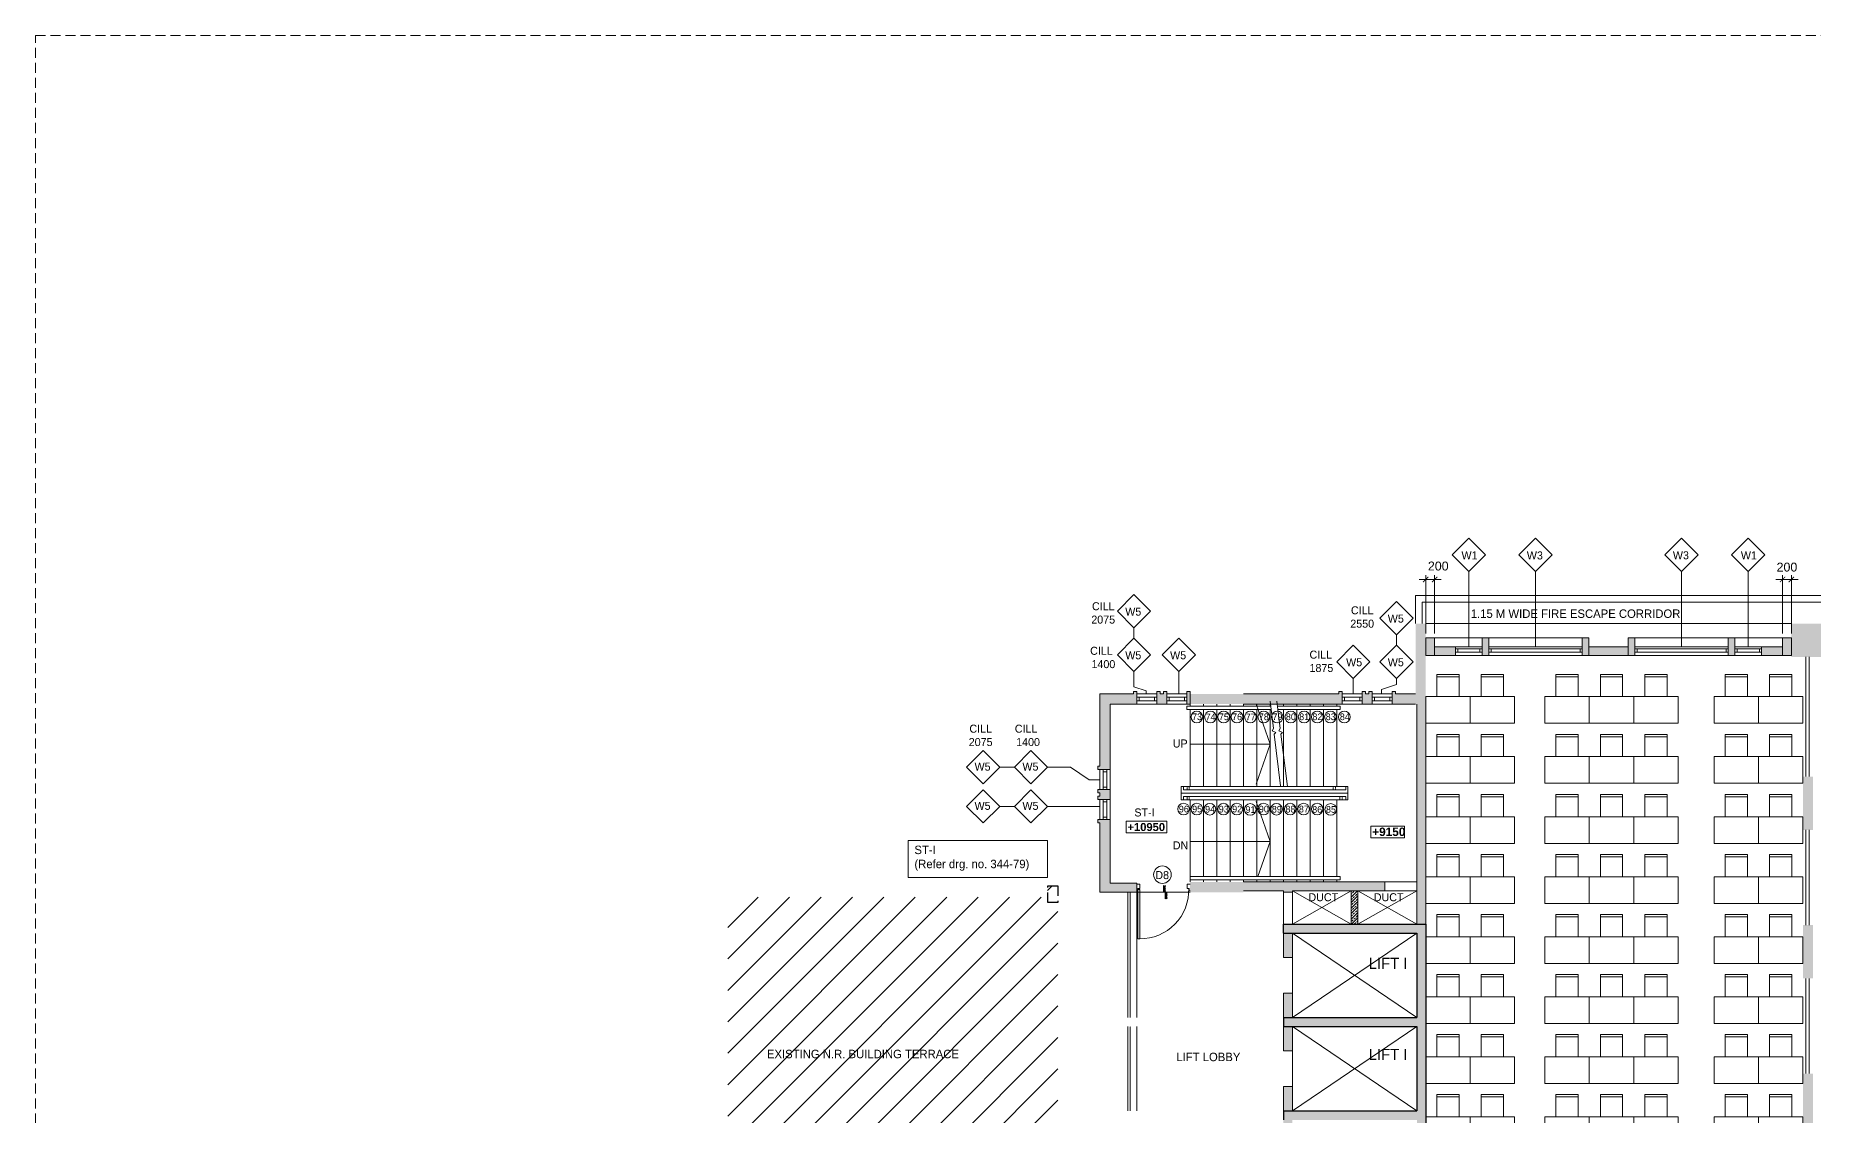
# Model space of a CAD drawing. Extents: x 348043 to 758301, y 133827 to 256568.
# Drawn here: x 671818 to 711812, y 181384 to 205667 of the extents above; entities that cross this region are included whole.
import ezdxf

# ---------------------------------------------------------------- set-up
doc = ezdxf.new("R2010")
doc.units = 0
doc.header["$LTSCALE"] = 900
doc.header["$MEASUREMENT"] = 0
doc.header["$PDMODE"] = 34
for name, pattern in [('DASHED', [0.75, 0.5, -0.25]), ('DASHED2', [0.375, 0.25, -0.125]), ('HIDDEN', [0.375, 0.25, -0.125])]:
    doc.linetypes.add(name, pattern=pattern)
doc.layers.get('0').update_dxf_attribs({"color": 1, "linetype": 'CONTINUOUS'})
doc.layers.get('DEFPOINTS').update_dxf_attribs({"color": 3, "linetype": 'CONTINUOUS'})
for name, color, linetype, lineweight in [('ARCL-HATCH-230', 253, 'CONTINUOUS', 5), ('ARLC-DOOR-W', 140, 'CONTINUOUS', 5), ('ARLC-ELE0', 24, 'CONTINUOUS', 9), ('ARLC-FURN', 46, 'CONTINUOUS', 5), ('ARLC-GAS BURNER', 51, 'CONTINUOUS', 5), ('ARLC-GRILL', 53, 'CONTINUOUS', 9), ('ARLC-HATCH-C', 251, 'CONTINUOUS', 5), ('ARLC-RCC', 2, 'CONTINUOUS', 25), ('ARLC-TEXT  DOOR', 190, 'CONTINUOUS', 5), ('ARLC-TEXT0', 1, 'CONTINUOUS', 9), ('ARLC-WALL', 6, 'CONTINUOUS', 15), ('door frame', 32, 'CONTINUOUS', 15), ('glass', 4, 'CONTINUOUS', 5)]:
    doc.layers.add(name, color=color, linetype=linetype, lineweight=lineweight)
doc.layers.add('WALL', color=1, linetype='CONTINUOUS')
doc.styles.add('ARIAL', font='arial.ttf')
doc.styles.add('swati', font='GOTHIC.TTF')
doc.dimstyles.new('DIM 100', dxfattribs={"dimscale": 100, "dimtxt": 2, "dimasz": 1.2, "dimexe": 1, "dimexo": 1, "dimgap": 1, "dimtad": 0, "dimdec": 0, "dimzin": 9, "dimdsep": 46, "dimtxsty": 'ARIAL', "dimblk1": 'ARCHTICK', "dimblk2": 'ARCHTICK', "dimsah": 1, "dimcen": 1, "dimdle": 1.5, "dimclrd": 1, "dimclre": 251, "dimclrt": 4, "dimadec": 0, "dimazin": 0, "dimtfac": 1, "dimtdec": 0, "dimtmove": 2, "dimatfit": 3, "dimfxl": 50, "dimfxlon": 1, "dimtolj": 1, "dimtzin": 0, "dimlwd": 5, "dimlwe": 9, "dimarcsym": 0})

# ---------------------------------------------------------------- blocks, each defined once
blk = doc.blocks.new('hjmh')
at = {"layer": 'ARLC-DOOR-W', "ltscale": 0.1}
for p, q in [((5668.312, -1072.854), (5667.201, -1072.854)), ((5667.201, -1072.854), (5667.201, -1072.894)), ((5667.201, -1072.894), (5668.312, -1072.894)), ((5668.312, -1072.894), (5668.312, -1072.854))]:
    blk.add_line(p, q, dxfattribs=at)
blk.add_arc((5668.299, -1072.899), 1.098, 179.7169, 271.8564, dxfattribs=at)
blk = doc.blocks.new('jjuj')
at = {"layer": 'ARLC-DOOR-W', "ltscale": 0.1}
for p, q in [((5733136, -29654), (5733136, -29679)), ((5733286, -29654), (5733286, -29719))]:
    blk.add_line(p, q, dxfattribs=at)
blk.add_lwpolyline([(5733286, -29719), (5733186, -29719), (5733186, -29679), (5733136, -29679)], dxfattribs=at)
blk = doc.blocks.new('_ArchTick')
at = {"layer": 'WALL', "color": 0, "linetype": 'ByBlock', "const_width": 0.15}
blk.add_lwpolyline([(-0.5, -0.5), (0.5, 0.5)], dxfattribs=at)
blk = doc.blocks.new('*D91')
at = {"layer": 'ARLC-WALL', "color": 1, "lineweight": 5}
blk.add_line((710966, 193436), (711466, 193436), dxfattribs=at)
at = {"layer": 'ARLC-WALL', "color": 251, "lineweight": 9}
for p, q in [((711116, 192224), (711116, 193536)), ((711316, 192224), (711316, 193536))]:
    blk.add_line(p, q, dxfattribs=at)
at = {"layer": 'DEFPOINTS', "color": 0, "lineweight": 50}
for p in [(711316, 193436), (711116, 192124), (711316, 192124)]:
    blk.add_point(p, dxfattribs=at)
at = {"layer": 'ARLC-WALL', "color": 1, "lineweight": 5, "xscale": 120, "yscale": 120, "zscale": 120, "rotation": 180}
blk.add_blockref('_ArchTick', (711116, 193436), dxfattribs=at)
at = {"layer": 'ARLC-WALL', "color": 1, "lineweight": 5, "xscale": 120, "yscale": 120, "zscale": 120}
blk.add_blockref('_ArchTick', (711316, 193436), dxfattribs=at)
at = {"layer": 'ARLC-WALL', "color": 4, "insert": (711216, 193713), "char_height": 200, "attachment_point": 5, "style": 'ARIAL'}
blk.add_mtext('\\A1;200', dxfattribs=at)
blk = doc.blocks.new('*D92')
at = {"layer": 'ARLC-WALL', "color": 1, "lineweight": 5}
blk.add_line((702941, 193436), (703441, 193436), dxfattribs=at)
at = {"layer": 'ARLC-WALL', "color": 251, "lineweight": 9}
for p, q in [((703091, 192224), (703091, 193536)), ((703291, 192224), (703291, 193536))]:
    blk.add_line(p, q, dxfattribs=at)
at = {"layer": 'DEFPOINTS', "color": 0, "lineweight": 50}
for p in [(703291, 193436), (703091, 192124), (703291, 192124)]:
    blk.add_point(p, dxfattribs=at)
at = {"layer": 'ARLC-WALL', "color": 1, "lineweight": 5, "xscale": 120, "yscale": 120, "zscale": 120, "rotation": 180}
blk.add_blockref('_ArchTick', (703091, 193436), dxfattribs=at)
at = {"layer": 'ARLC-WALL', "color": 1, "lineweight": 5, "xscale": 120, "yscale": 120, "zscale": 120}
blk.add_blockref('_ArchTick', (703291, 193436), dxfattribs=at)
at = {"layer": 'ARLC-WALL', "color": 4, "insert": (703372, 193737), "char_height": 200, "attachment_point": 5, "style": 'ARIAL'}
blk.add_mtext('\\A1;200', dxfattribs=at)
blk = doc.blocks.new('dfg2154')
at = {"layer": 'ARLC-FURN'}
blk.add_line((5964549, -129277), (5965049, -129277), dxfattribs=at)
blk.add_lwpolyline([(5964549, -129329), (5965049, -129329), (5965049, -128829), (5964549, -128829)], close=True, dxfattribs=at)
blk = doc.blocks.new('A$C124fbc97')
at = {"layer": 'ARLC-FURN', "ltscale": 0.1}
blk.add_line((1000, 500), (1000, 1100), dxfattribs=at)
for points in [[(0, 1100), (0, 500), (1000, 500)], [(0, 1100), (1000, 1100)]]:
    blk.add_lwpolyline(points, dxfattribs=at)
at = {"layer": 'ARLC-GAS BURNER'}
blk.add_blockref('dfg2154', (-5964299, 129329), dxfattribs=at)
blk = doc.blocks.new('rtgf')
at = {"layer": 'ARCL-HATCH-230', "linetype": 'DASHED2', "xscale": -1, "rotation": 180}
for p in [(5658776, -97717), (5659776, -97717), (5661455, -97717), (5662455, -97717), (5663455, -97717), (5665261, -97717), (5666261, -97717), (5658776, -99067), (5659776, -99067), (5661455, -99067), (5662455, -99067), (5663455, -99067), (5665261, -99067), (5666261, -99067), (5658776, -100417), (5659776, -100417), (5661455, -100417), (5662455, -100417), (5663455, -100417), (5665261, -100417), (5666261, -100417), (5658776, -101767), (5659776, -101767), (5661455, -101767), (5662455, -101767), (5663455, -101767), (5665261, -101767), (5666261, -101767), (5658776, -103117), (5659776, -103117), (5661455, -103117), (5662455, -103117), (5663455, -103117), (5665261, -103117), (5666261, -103117), (5658776, -104467), (5659776, -104467), (5661455, -104467), (5662455, -104467), (5663455, -104467), (5665261, -104467), (5666261, -104467), (5658776, -105817), (5659776, -105817), (5661455, -105817), (5662455, -105817), (5663455, -105817), (5665261, -105817), (5666261, -105817), (5658776, -107167), (5659776, -107167), (5661455, -107167), (5662455, -107167), (5663455, -107167), (5665261, -107167), (5666261, -107167)]:
    blk.add_blockref('A$C124fbc97', p, dxfattribs=at)

msp = doc.modelspace()

# ---------------------------------------------------------------- hatches: boundary and pattern name
at = {"layer": 'ARCL-HATCH-230'}
h = msp.add_hatch(color=256, dxfattribs=at)
h.dxf.hatch_style = 1
h.paths.add_polyline_path([(706761, 191724), (706761, 191924), (707646, 191924), (707646, 191724)])
h.paths.add_polyline_path([(710646, 191724), (710646, 191924), (711116, 191924), (711116, 191724)])
h.paths.add_polyline_path([(703291, 191724), (703291, 191924), (703761, 191924), (703761, 191724)])
h.paths.add_polyline_path([(703091, 191724), (703091, 192124), (703291, 192124), (703291, 191724)])
h.paths.add_polyline_path([(711116, 192124), (711316, 192124), (711316, 191724), (711116, 191724), (711116, 192124)])
h.paths.add_polyline_path([(707646, 191724), (707646, 192124), (707796, 192124), (707796, 191724)])
h.paths.add_polyline_path([(706611, 191924), (706611, 192124), (706761, 192124), (706761, 191724), (706611, 191724)])
h.paths.add_polyline_path([(709896, 191924), (709896, 192124), (710046, 192124), (710046, 191724), (709896, 191724)])
h.paths.add_polyline_path([(704361, 192124), (704511, 192124), (704511, 191724), (704361, 191724)])
h = msp.add_hatch(color=256, dxfattribs=at)
h.dxf.hatch_style = 1
h.paths.add_polyline_path([(698991, 190864), (698991, 190634), (701211, 190634), (701211, 190864), (698991, 190864)])
h.paths.add_polyline_path([(695991, 189164), (695991, 190634), (695761, 190634), (695761, 189164)])
h.paths.add_polyline_path([(695761, 186634), (695991, 186634), (695991, 188039), (695761, 188039)])
h.paths.add_polyline_path([(695761, 190634), (695761, 190864), (696591, 190864), (696591, 190634), (695761, 190634)])
h.paths.add_polyline_path([(695761, 186634), (695761, 186404), (696591, 186404), (696591, 186604), (695991, 186604), (695991, 186634)])
h.paths.add_polyline_path([(702336, 190634), (702861, 190634), (702861, 190864), (702336, 190864)])
h.paths.add_polyline_path([(701661, 190634), (701886, 190634), (701886, 190864), (701661, 190864)])
h.paths.add_polyline_path([(697041, 190634), (697266, 190634), (697266, 190864), (697041, 190864)])
h.paths.add_polyline_path([(695991, 188489), (695991, 188714), (695761, 188714), (695761, 188489)])
h.paths.add_polyline_path([(697716, 190634), (697791, 190634), (697791, 190864), (697716, 190864)])
h.paths.add_polyline_path([(695711, 188564), (695711, 188489), (695761, 188489), (695761, 188564)])
h.paths.add_polyline_path([(695711, 189164), (695711, 189239), (695761, 189239), (695761, 189164)])
h.paths.add_polyline_path([(695711, 188714), (695711, 188639), (695761, 188639), (695761, 188714)])
h.paths.add_polyline_path([(695711, 188039), (695711, 187964), (695761, 187964), (695761, 188039)])
h.paths.add_polyline_path([(702411, 190864), (702411, 190914), (702336, 190914), (702336, 190864)])
h.paths.add_polyline_path([(701886, 190864), (701886, 190914), (701811, 190914), (701811, 190864)])
h.paths.add_polyline_path([(701736, 190864), (701736, 190914), (701661, 190914), (701661, 190864)])
h.paths.add_polyline_path([(701211, 190864), (701211, 190914), (701136, 190914), (701136, 190864)])
h.paths.add_polyline_path([(697266, 190864), (697266, 190914), (697191, 190914), (697191, 190864)])
h.paths.add_polyline_path([(697791, 190864), (697791, 190914), (697716, 190914), (697716, 190864)])
h.paths.add_polyline_path([(697116, 190864), (697116, 190914), (697041, 190914), (697041, 190864)])
h.paths.add_polyline_path([(696591, 190864), (696591, 190914), (696516, 190914), (696516, 190864)])
h = msp.add_hatch(color=256, dxfattribs=at)
h.dxf.hatch_style = 1
h.paths.add_polyline_path([(702891, 186434), (702891, 190634), (703091, 190634), (703091, 185684), (702891, 185684)])
h.paths.add_polyline_path([(698991, 186434), (698991, 186634), (702171, 186634), (702171, 186434), (701416, 186434), (700091, 186434), (700091, 186404), (699891, 186404), (699891, 186434)])
h.paths.add_polyline_path([(699891, 179384), (700091, 179384), (700091, 179934), (699891, 179934)])
h.paths.add_polyline_path([(699891, 180734), (700091, 180734), (700091, 181284), (699891, 181284)])
h.paths.add_polyline_path([(699891, 182834), (700091, 182834), (700091, 183384), (699891, 183384)])
h.paths.add_polyline_path([(699891, 183584), (700091, 183584), (700091, 184134), (699891, 184134)])
h.paths.add_polyline_path([(699891, 184934), (700091, 184934), (700091, 185484), (699891, 185484)])
h.paths.add_polyline_path([(699891, 181484), (700091, 181484), (700091, 182034), (699891, 182034)])
at = {"layer": 'ARCL-HATCH-230', "lineweight": 5, "ltscale": 0.1}
h = msp.add_hatch(dxfattribs=at)
h.set_pattern_fill('ANSI33', color=256, scale=350)
h.set_pattern_definition([(45, (-5241700.93, 292512.79), (-61.8718434, 61.8718434), []), (45, (-5241639.06, 292512.79), (-61.8718434, 61.8718434), [43.75, -21.875])])
h.paths.add_polyline_path([(701566, 185684), (701566, 186434), (701416, 186434), (701416, 185684)])
h.paths.add_polyline_path([(699898.5, 186185.3), (699898.5, 185901.7), (701348.7, 185901.7), (701348.7, 186185.3)], flags=24)
at = {"layer": 'ARLC-HATCH-C', "ltscale": 0.1}
for points in [[(702861, 190699.9), (702861, 192444), (703091, 192444), (703091, 192054.9), (703091, 191654.9), (703091, 190634), (702861, 190634)], [(711316, 192444), (711316, 191694), (712066, 191694), (712066, 192444)], [(697791, 190634), (698091, 190634), (698391, 190634), (698691, 190634), (698991, 190634), (698991, 190864), (697791, 190864)], [(711576, 187804), (711576, 189004), (711806, 189004), (711806, 187804)], [(697791, 186404), (697791, 186634), (698091, 186634), (698391, 186634), (698691, 186634), (698846.6, 186634), (698991, 186634), (698991, 186434), (698991, 186404)], [(699891, 185484), (699891, 185684), (700091, 185684), (703091, 185684), (703091, 185484), (702891, 185484), (700091, 185484)], [(711576, 184464), (711576, 185664), (711806, 185664), (711806, 184464)], [(699891, 183584), (700091, 183584), (702891, 183584), (702891, 185484), (703091, 185484), (703091, 179384), (702891, 179384), (702891, 181284), (700091, 181284), (699891, 181284), (699891, 181484), (700091, 181484), (702891, 181484), (702891, 183384), (700091, 183384), (699891, 183384)], [(711576, 181124), (711576, 182324), (711806, 182324), (711806, 181124)]]:
    msp.add_hatch(color=256, dxfattribs=at).paths.add_polyline_path(points)
at = {"layer": 'ARLC-HATCH-C', "ltscale": 0.01}
h = msp.add_hatch(dxfattribs=at)
h.set_pattern_fill('ANSI31', color=256, scale=4000, style=0)
h.set_pattern_definition([(45, (-5103222.95, 295097.46), (-353.55339, 353.55339), [])])
h.paths.add_polyline_path([(694615.9, 175904.2), (687389.5, 175904.2), (687389.5, 186294.2), (694585.8, 186294.2), (694585.9, 186544.1), (694815.9, 186544.1), (694816.1, 178434), (694615.9, 178434)])
at = {"layer": 'door frame'}
h = msp.add_hatch(dxfattribs=at)
h.set_pattern_fill('ANSI31', color=256, scale=147.500646, style=0)
h.set_pattern_definition([(45, (666387.824, 292180.361), (-13.0373384, 13.0373384), [])])
h.paths.add_polyline_path([(697239.6, 186551.5), (697191, 186551.5), (697191, 186404), (697239.6, 186404)])
h = msp.add_hatch(dxfattribs=at)
h.set_pattern_fill('ANSI31', color=256, scale=147.500646, style=0)
h.set_pattern_definition([(45, (666473.374, 292180.361), (-13.0373384, 13.0373384), [])])
h.paths.add_polyline_path([(697276.5, 186404), (697227.8, 186404), (697227.8, 186256.5), (697276.5, 186256.5)])

# ---------------------------------------------------------------- linework, layer by layer
at = {"layer": 'ARCL-HATCH-230', "color": 1, "linetype": 'DASHED2'}
msp.add_lwpolyline([(671818, 205667), (745391.3, 205667), (745391.3, 139351), (671818, 139351)], close=True, dxfattribs=at)
at = {"layer": 'ARLC-DOOR-W'}
for p, q in [((696591, 190789), (697041, 190789)), ((696641, 190789), (696641, 190709)), ((696991, 190789), (696991, 190709)), ((697266, 190789), (697716, 190789)), ((697316, 190789), (697316, 190709)), ((697666, 190789), (697666, 190709)), ((701211, 190789), (701661, 190789)), ((701261, 190789), (701261, 190709)), ((701611, 190789), (701611, 190709)), ((701886, 190789), (702336, 190789)), ((701936, 190789), (701936, 190709)), ((702286, 190789), (702286, 190709)), ((696591, 190709), (697041, 190709)), ((697266, 190709), (697716, 190709)), ((701211, 190709), (701661, 190709)), ((701886, 190709), (702336, 190709)), ((695836, 188714), (695836, 189164)), ((695836, 189114), (695916, 189114)), ((695916, 188714), (695916, 189164)), ((695836, 188764), (695916, 188764)), ((695836, 188039), (695836, 188489)), ((695836, 188439), (695916, 188439)), ((695916, 188039), (695916, 188489)), ((695836, 188089), (695916, 188089)), ((699891, 186374), (699891, 186404)), ((699891, 186354), (699891, 186374))]:
    msp.add_line(p, q, dxfattribs=at)
for points in [[(703811, 191879), (703761, 191879), (703761, 191799), (703811, 191799)], [(704311, 191799), (704311, 191879), (703811, 191879), (703811, 191799)], [(704361, 191879), (704311, 191879), (704311, 191799), (704361, 191799)], [(704561, 191879), (704511, 191879), (704511, 191799), (704561, 191799)], [(706561, 191799), (706561, 191879), (704561, 191879), (704561, 191799)], [(706611, 191879), (706561, 191879), (706561, 191799), (706611, 191799)], [(707846, 191879), (707796, 191879), (707796, 191799), (707846, 191799)], [(709846, 191799), (709846, 191879), (707846, 191879), (707846, 191799)], [(709896, 191879), (709846, 191879), (709846, 191799), (709896, 191799)], [(710096, 191879), (710046, 191879), (710046, 191799), (710096, 191799)], [(710596, 191799), (710596, 191879), (710096, 191879), (710096, 191799)], [(710646, 191879), (710596, 191879), (710596, 191799), (710646, 191799)]]:
    msp.add_lwpolyline(points, close=True, dxfattribs=at)
at = {"layer": 'ARLC-ELE0'}
for p, q in [((702861, 193074), (720441, 193074)), ((702861, 192444), (702861, 193074)), ((703011, 192924), (720291, 192924)), ((703011, 192444), (703011, 192924)), ((703291, 192124), (704361, 192124)), ((704511, 192124), (706611, 192124)), ((707796, 192124), (709896, 192124)), ((710046, 192124), (711116, 192124)), ((697041, 190864), (696591, 190864)), ((697716, 190864), (697266, 190864)), ((701661, 190864), (701211, 190864)), ((702336, 190864), (701886, 190864)), ((697041, 190634), (696591, 190634)), ((697716, 190634), (697266, 190634)), ((701661, 190634), (701211, 190634)), ((702336, 190634), (701886, 190634)), ((695761, 188714), (695761, 189164)), ((695991, 188714), (695991, 189164)), ((697591, 188784), (701341, 188784)), ((697591, 188784), (697591, 188484)), ((701341, 188484), (701341, 188784)), ((695761, 188039), (695761, 188489)), ((695991, 188039), (695991, 188489)), ((701341, 188634), (697591, 188634)), ((701341, 188634), (697591, 188634)), ((697591, 188484), (701341, 188484)), ((697791, 186404), (696591, 186404)), ((699891, 186404), (699891, 185684)), ((700091, 186404), (700091, 185684)), ((702891, 186634), (702171, 186634)), ((702891, 186434), (702171, 186434)), ((700091, 184934), (700091, 184134)), ((700091, 182834), (700091, 182034))]:
    msp.add_line(p, q, dxfattribs=at)
at = {"layer": 'ARLC-ELE0', "lineweight": 5}
for p, q in [((703091, 192444), (711316, 192444)), ((703761, 191724), (704361, 191724)), ((704511, 191724), (706611, 191724)), ((707796, 191724), (709896, 191724)), ((710046, 191724), (710646, 191724)), ((700091, 186434), (701416, 185684)), ((701416, 186434), (700091, 185684)), ((701566, 186434), (702891, 185684)), ((702891, 186434), (701566, 185684)), ((700091, 185484), (702891, 183584)), ((700091, 183584), (702891, 185484)), ((700091, 183384), (702891, 181484)), ((700091, 181484), (702891, 183384))]:
    msp.add_line(p, q, dxfattribs=at)
at = {"layer": 'ARLC-ELE0', "ltscale": 0.008}
for p, q in [((697791, 190634), (697791, 190584)), ((697791, 190509), (697791, 188784)), ((698091, 190634), (698091, 190584)), ((698091, 190509), (698091, 188784)), ((698391, 190634), (698391, 190584)), ((698391, 190509), (698391, 188784)), ((698691, 190634), (698691, 190584)), ((698691, 190509), (698691, 188784)), ((698991, 190634), (698991, 190584)), ((698991, 190509), (698991, 188784)), ((699291, 190634), (699291, 190584)), ((699291, 190509), (699291, 188784)), ((699591, 190634), (699591, 190584)), ((699591, 190509), (699591, 188784)), ((699891, 190634), (699891, 190584)), ((699891, 190509), (699891, 188784)), ((700191, 190634), (700191, 190584)), ((700191, 190509), (700191, 188784)), ((700491, 190634), (700491, 190584)), ((700491, 190509), (700491, 188784)), ((700791, 190634), (700791, 190584)), ((700791, 190509), (700791, 188784)), ((701091, 190634), (701091, 190584)), ((701091, 190509), (701091, 188784)), ((697791, 188484), (697791, 186759)), ((698091, 188484), (698091, 186759)), ((698391, 188484), (698391, 186759)), ((698691, 188484), (698691, 186759)), ((698991, 188484), (698991, 186759)), ((699291, 188484), (699291, 186759)), ((699591, 188484), (699591, 186759)), ((699891, 188484), (699891, 186759)), ((700191, 188484), (700191, 186759)), ((700491, 188484), (700491, 186759)), ((700791, 188484), (700791, 186759)), ((701091, 188484), (701091, 186759)), ((697791, 186684), (697791, 186634)), ((698091, 186684), (698091, 186634)), ((698391, 186684), (698391, 186634)), ((698691, 186684), (698691, 186634)), ((698991, 186684), (698991, 186634)), ((699291, 186686.5), (699291, 186634)), ((699591, 186684), (699591, 186634)), ((699891, 186684), (699891, 186634)), ((700191, 186684), (700191, 186634)), ((700491, 186684), (700491, 186634)), ((700791, 186684), (700791, 186634)), ((701091, 186684), (701091, 186634))]:
    msp.add_line(p, q, dxfattribs=at)
at = {"layer": 'ARLC-ELE0', "ltscale": 0.1}
for p, q in [((696391, 186404), (696391, 183584)), ((696591, 186404), (696591, 183584)), ((696391, 183384), (696391, 181484)), ((696591, 183384), (696591, 181484))]:
    msp.add_line(p, q, dxfattribs=at)
at = {"layer": 'ARLC-ELE0', "linetype": 'DASHED', "ltscale": 0.002}
for p, q in [((696441, 186404), (696441, 183584)), ((696441, 183384), (696441, 181484))]:
    msp.add_line(p, q, dxfattribs=at)
at = {"layer": 'ARLC-ELE0', "color": 251}
for points in [[(699591, 190702.1), (699666.5, 190087.6), (699634.5, 190029.4), (699719.9, 189995.6), (699682.7, 189956.5), (699825.2, 188797.8)], [(699742.7, 190702.1), (699818.3, 190087.6), (699786.3, 190029.4), (699871.6, 189995.6), (699834.4, 189956.5), (699978.7, 188784)]]:
    msp.add_lwpolyline(points, dxfattribs=at)
at = {"layer": 'ARLC-GRILL'}
for p, q in [((697716, 190584), (699605.5, 190584)), ((697716, 190509), (697716, 190584)), ((697716, 190509), (699614.7, 190509)), ((699757.3, 190584), (701166, 190584)), ((699766.5, 190509), (701166, 190509)), ((701166, 190584), (701166, 190509)), ((697641, 188709), (697641, 188784)), ((697641, 188784), (701291, 188784)), ((701291, 188709), (701291, 188784)), ((697641, 188709), (701291, 188709)), ((697641, 188484), (697641, 188559)), ((697641, 188559), (701291, 188559)), ((697641, 188484), (701291, 188484)), ((701291, 188484), (701291, 188559)), ((697791, 186759), (701166, 186759)), ((697791, 186684), (697791, 186759)), ((697791, 186684), (701166, 186684)), ((701166, 186759), (701166, 186684))]:
    msp.add_line(p, q, dxfattribs=at)
at = {"layer": 'ARLC-GRILL', "linetype": 'HIDDEN', "lineweight": 5, "ltscale": 0.001}
for points in [[(697721, 188784), (697771, 188784), (697771, 188709), (697721, 188709)], [(701011.3, 188784), (701061.3, 188784), (701061.3, 188709), (701011.3, 188709)], [(697721, 188559), (697771, 188559), (697771, 188484), (697721, 188484)], [(701161, 188559), (701211, 188559), (701211, 188484), (701161, 188484)]]:
    msp.add_lwpolyline(points, close=True, dxfattribs=at)
at = {"layer": 'ARLC-RCC', "linetype": 'DASHED2'}
for p, q in [((694585.9, 186544.1), (694815.9, 186544.1)), ((694585.9, 186169.1), (694585.9, 186544.1)), ((694815.9, 186544.1), (694815.9, 186169.1)), ((694815.9, 186169.1), (694585.9, 186169.1))]:
    msp.add_line(p, q, dxfattribs=at)
at = {"layer": 'ARLC-RCC'}
for p, q in [((699891, 185484), (702891, 185484)), ((702891, 185484), (702891, 183584)), ((699891, 183584), (702891, 183584)), ((699891, 183584), (699891, 183384)), ((699891, 183384), (702891, 183384)), ((702891, 183384), (702891, 181484)), ((703091, 182032.9), (703091, 181832.9)), ((699891, 181484), (702891, 181484)), ((699891, 181484), (699891, 181284))]:
    msp.add_line(p, q, dxfattribs=at)
msp.add_lwpolyline([(699891, 185484), (699891, 185684), (703091, 185684), (703091, 179384)], dxfattribs=at)
at = {"layer": 'ARLC-TEXT  DOOR'}
for p, q in [((704061, 194364.5), (703687.6, 193991.1)), ((703687.6, 193991.1), (704061, 193617.7)), ((704434.3, 193991.1), (704061, 194364.5)), ((704061, 193617.7), (704434.3, 193991.1)), ((705561, 194364.5), (705187.6, 193991.1)), ((705187.6, 193991.1), (705561, 193617.7)), ((705934.3, 193991.1), (705561, 194364.5)), ((705561, 193617.7), (705934.3, 193991.1)), ((708846, 194364.5), (708472.6, 193991.1)), ((708472.6, 193991.1), (708846, 193617.7)), ((709219.3, 193991.1), (708846, 194364.5)), ((708846, 193617.7), (709219.3, 193991.1)), ((710346, 194364.5), (709972.6, 193991.1)), ((709972.6, 193991.1), (710346, 193617.7)), ((710719.3, 193991.1), (710346, 194364.5)), ((710346, 193617.7), (710719.3, 193991.1)), ((704061, 191924), (704061, 193617.7)), ((705561, 191924), (705561, 193617.7)), ((708846, 191924), (708846, 193617.7)), ((710346, 191924), (710346, 193617.7)), ((696527.1, 193097.5), (696153.8, 192724.1)), ((696900.5, 192724.1), (696527.1, 193097.5)), ((702432.6, 192940.6), (702059.2, 192567.3)), ((702805.9, 192567.3), (702432.6, 192940.6)), ((696153.8, 192724.1), (696527.1, 192350.8)), ((696527.1, 192350.8), (696900.5, 192724.1)), ((702059.2, 192567.3), (702432.6, 192193.9)), ((702432.6, 192193.9), (702805.9, 192567.3)), ((696527.1, 192115.8), (696153.8, 191742.5)), ((696527.1, 192115.8), (696527.1, 192350.8)), ((696900.5, 191742.5), (696527.1, 192115.8)), ((697536.1, 192115.8), (697162.7, 191742.5)), ((697909.4, 191742.5), (697536.1, 192115.8)), ((702432.6, 191959), (702432.6, 192193.9)), ((696153.8, 191742.5), (696527.1, 191369.1)), ((696527.1, 191369.1), (696900.5, 191742.5)), ((697162.7, 191742.5), (697536.1, 191369.1)), ((697536.1, 191369.1), (697909.4, 191742.5)), ((701087.2, 191585.6), (701460.6, 191959)), ((701460.6, 191212.2), (701087.2, 191585.6)), ((701460.6, 191959), (701833.9, 191585.6)), ((701833.9, 191585.6), (701460.6, 191212.2)), ((702432.6, 191959), (702059.2, 191585.6)), ((702059.2, 191585.6), (702432.6, 191212.2)), ((702805.9, 191585.6), (702432.6, 191959)), ((702432.6, 191212.2), (702805.9, 191585.6)), ((697536.1, 191369.1), (697536.1, 190864)), ((701460.6, 190868.8), (701460.6, 191212.2)), ((693133.7, 189589.6), (692760.4, 189216.3)), ((693507.1, 189216.3), (693133.7, 189589.6)), ((694210.3, 189589.6), (693837, 189216.3)), ((694583.7, 189216.3), (694210.3, 189589.6)), ((692760.4, 189216.3), (693133.7, 188842.9)), ((693133.7, 188842.9), (693507.1, 189216.3)), ((693837, 189216.3), (693507.1, 189216.3)), ((693837, 189216.3), (694210.3, 188842.9)), ((694210.3, 188842.9), (694583.7, 189216.3)), ((695100, 189216.3), (694583.7, 189216.3)), ((695518.5, 188934), (695100, 189216.3)), ((695761, 188934), (695518.5, 188934)), ((693133.7, 188707.3), (692760.4, 188334)), ((693507.1, 188334), (693133.7, 188707.3)), ((694210.3, 188707.3), (693837, 188334)), ((694583.7, 188334), (694210.3, 188707.3)), ((692760.4, 188334), (693133.7, 187960.6)), ((693133.7, 187960.6), (693507.1, 188334)), ((693837, 188334), (693507.1, 188334)), ((693837, 188334), (694210.3, 187960.6)), ((694210.3, 187960.6), (694583.7, 188334)), ((695761, 188334), (694583.7, 188334))]:
    msp.add_line(p, q, dxfattribs=at)
for points in [[(696527.1, 191369.1), (696527.1, 191020.9), (696804.7, 190929), (696804.7, 190864)], [(702432.6, 191212.2), (702432.6, 191072.5), (702095.2, 190965.5), (702095.2, 190864)]]:
    msp.add_lwpolyline(points, dxfattribs=at)
msp.add_circle((697167.4, 186798.6), 197.4, dxfattribs=at)
at = {"layer": 'ARLC-TEXT0', "ltscale": 0.5}
for p, q in [((699277.1, 190634), (699591, 189734)), ((699591, 189734), (697791, 189734)), ((699591, 189734), (699277.1, 188834)), ((699277.1, 188446.8), (699591, 187546.8)), ((699591, 187546.8), (697791, 187546.8)), ((699591, 187546.8), (699316, 186758.2))]:
    msp.add_line(p, q, dxfattribs=at)
at = {"layer": 'ARLC-TEXT0'}
for points in [[(696350.5, 187998), (697263.7, 187998), (697263.7, 187738), (696350.5, 187738)], [(691444, 187563.8), (694582.5, 187563.8), (694582.5, 186735.3), (691444, 186735.3)]]:
    msp.add_lwpolyline(points, close=True, dxfattribs=at)
at = {"layer": 'ARLC-TEXT0', "linetype": 'Continuous'}
msp.add_lwpolyline([(701857.2, 187885.5), (702615.7, 187885.5), (702615.7, 187625.5), (701857.2, 187625.5)], close=True, dxfattribs=at)
at = {"layer": 'ARLC-TEXT0', "lineweight": 5}
for centre in [(697942.5, 190343.6), (698247, 190343.6), (698545, 190343.6), (698845, 190343.6), (699145.5, 190343.6), (699445.5, 190343.6), (699751.5, 190343.6), (700053.9, 190343.6), (700353.9, 190343.6), (700652, 190343.6), (700946.3, 190343.6), (701259.3, 190343.6), (697642.8, 188273.6), (697942.8, 188273.6), (698234.8, 188270.1), (698541.3, 188272.1), (698843.3, 188273.6), (699143.3, 188264.1), (699442.8, 188273.6), (699734.8, 188270.1), (700041.3, 188272.1), (700343.3, 188273.6), (700648.2, 188273.6), (700952.8, 188265.6)]:
    msp.add_circle(centre, 130.8, dxfattribs=at)
at = {"layer": 'ARLC-WALL', "color": 251, "linetype": 'DASHED2', "lineweight": 9, "ltscale": 0.005}
for p, q in [((703761, 191924), (704361, 191924)), ((704511, 191924), (706611, 191924)), ((707796, 191924), (709896, 191924)), ((710046, 191924), (710646, 191924))]:
    msp.add_line(p, q, dxfattribs=at)
at = {"layer": 'ARLC-WALL'}
for p, q in [((706761, 191924), (707646, 191924)), ((707646, 191724), (706761, 191724)), ((702171, 186434), (702171, 186634))]:
    msp.add_line(p, q, dxfattribs=at)
at = {"layer": 'ARLC-WALL', "ltscale": 0.1}
for p, q in [((695761, 190864), (695991, 190864)), ((695761, 190864), (695761, 189239)), ((695991, 190864), (696516, 190864)), ((697116, 190864), (697191, 190864)), ((698991, 190864), (701136, 190864)), ((698991, 190864), (701136, 190864)), ((701736, 190864), (701811, 190864)), ((702336, 190914), (702411, 190914)), ((702336, 190634), (702336, 190914)), ((702411, 190914), (702411, 190864)), ((702411, 190864), (702861, 190864)), ((695991, 190634), (696591, 190634)), ((695991, 190634), (695991, 189239)), ((698991, 190634), (701211, 190634)), ((702336, 190634), (702861, 190634)), ((702891, 190634), (702891, 185684)), ((703091, 190634), (703091, 185684)), ((695761, 188564), (695761, 188639)), ((695991, 188039), (695991, 186604)), ((695761, 186404), (696591, 186404)), ((695991, 186604), (696591, 186604)), ((696591, 186404), (696591, 186604)), ((702171, 186634), (698991, 186634)), ((698991, 186434), (699891, 186434)), ((699891, 186404), (699891, 186434)), ((700091, 186404), (699891, 186404)), ((700091, 186434), (701416, 186434)), ((700091, 186404), (700091, 186434)), ((701416, 186434), (702171, 186434)), ((701416, 186434), (701416, 185684)), ((701566, 186434), (701566, 185684)), ((699891, 185484), (699891, 184934)), ((700091, 185484), (700091, 184934)), ((700091, 184934), (699891, 184934)), ((699891, 184134), (699891, 183584)), ((700091, 184134), (699891, 184134)), ((700091, 184134), (700091, 183584)), ((699891, 183384), (699891, 182834)), ((700091, 183384), (700091, 182834)), ((700091, 182834), (699891, 182834)), ((699891, 182034), (699891, 181484)), ((700091, 182034), (699891, 182034)), ((700091, 182034), (700091, 181484))]:
    msp.add_line(p, q, dxfattribs=at)
at = {"layer": 'ARLC-WALL'}
for points in [[(703291, 192124), (703291, 191724), (703091, 191724), (703091, 192124)], [(704511, 192124), (704511, 191724), (704361, 191724), (704361, 192124)], [(706761, 192124), (706761, 191724), (706611, 191724), (706611, 192124)], [(707796, 192124), (707796, 191724), (707646, 191724), (707646, 192124)], [(710046, 192124), (710046, 191724), (709896, 191724), (709896, 192124)], [(711316, 192124), (711316, 191724), (711116, 191724), (711116, 192124)], [(703291, 191724), (703761, 191724), (703761, 191924), (703291, 191924)], [(710646, 191924), (711116, 191924), (711116, 191724), (710646, 191724)]]:
    msp.add_lwpolyline(points, close=True, dxfattribs=at)
at = {"layer": 'ARLC-WALL', "ltscale": 0.1}
for points in [[(695761, 190864), (696516, 190864), (696516, 190914), (696591, 190914), (696591, 190634), (695991, 190634)], [(697191, 190864), (697191, 190914), (697266, 190914), (697266, 190634), (697041, 190634), (697041, 190634)], [(697041, 190634), (697041, 190634), (697041, 190634), (697041, 190914), (697116, 190914), (697116, 190864)], [(701136, 190864), (701136, 190914), (701211, 190914), (701211, 190634), (698991, 190634)], [(701811, 190864), (701811, 190914), (701886, 190914), (701886, 190634), (701661, 190634), (701661, 190634)], [(701736, 190634), (701736, 190634), (701661, 190634), (701661, 190914), (701736, 190914), (701736, 190864)], [(695991, 189239), (695991, 189164), (695711, 189164), (695711, 189239), (695761, 189239)], [(695761, 188639), (695711, 188639), (695711, 188714), (695991, 188714), (695991, 188489), (695991, 188489)], [(695991, 188489), (695991, 188489), (695991, 188489), (695711, 188489), (695711, 188564), (695761, 188564)], [(695761, 186404), (695761, 187964), (695711, 187964), (695711, 188039), (695991, 188039), (695991, 188039)]]:
    msp.add_lwpolyline(points, dxfattribs=at)
msp.add_lwpolyline([(697716, 190914), (697791, 190914), (697791, 190634), (697716, 190634)], close=True, dxfattribs=at)
at = {"layer": 'door frame'}
for points in [[(697191, 186551.5), (697191, 186404), (697191, 186404), (697191, 186404)], [(697227.8, 186404), (697227.8, 186256.5), (697227.8, 186256.5), (697227.8, 186256.5)]]:
    msp.add_lwpolyline(points, dxfattribs=at)
at = {"layer": 'glass', "ltscale": 0.1}
for p, q in [((711638.5, 191694), (711638.5, 189004)), ((711713.5, 191694), (711713.5, 189004)), ((711638.5, 187804), (711638.5, 185664)), ((711713.5, 187804), (711713.5, 185664)), ((711638.5, 184464), (711638.5, 182324)), ((711713.5, 184464), (711713.5, 182324))]:
    msp.add_line(p, q, dxfattribs=at)

# ---------------------------------------------------------------- block references
at = {"rotation": 90}
msp.add_blockref('jjuj', (666936.6, -5546702.3), dxfattribs=at)
at = {"xscale": -1, "rotation": 270}
msp.add_blockref('jjuj', (727445.3, -5546702.3), dxfattribs=at)
at = {"layer": 'ARCL-HATCH-230', "linetype": 'DASHED2'}
msp.add_blockref('rtgf', (-4955684.8, 289019), dxfattribs=at)
at = {"layer": 'ARLC-DOOR-W', "ltscale": 0.1, "xscale": 1000, "yscale": 1000, "zscale": 1000, "rotation": 90}
msp.add_blockref('hjmh', (-376237.2, -5481846.9), dxfattribs=at)

# ---------------------------------------------------------------- texts
at = {"layer": 'ARLC-TEXT  DOOR'}
for s, p in [('W5', (692941, 189137.9)), ('W5', (694017.6, 189137.9)), ('W5', (692941, 188255.6)), ('W5', (694017.6, 188255.6)), ('D8', (697007.7, 186698.1))]:
    msp.add_text(s, height=180, dxfattribs=at).set_placement(p)
at = {"layer": 'ARLC-TEXT  DOOR', "char_height": 180, "width": 367.355}
for s, insert, attachment_point in [('\\pi33.67764;W1', (703861.1, 193887.4), 7), ('\\pi3.67764;W3', (705361.1, 193884.3), 7), ('\\pi3.67764;W3', (708646.1, 193887.4), 7), ('\\pi33.67764;W1', (710146.1, 193887.3), 7), ('\\pi-116.32236;CILL\\P\\pi-131.32236;2075', (695698.7, 192441.3), 7), ('\\pi3.67764;W5', (696327.3, 192620.4), 7), ('\\pi-116.32236;CILL\\P\\pi-131.32236;2550', (701524.4, 192349.8), 7), ('\\pi3.67764;W5', (702232.7, 192463.5), 7), ('\\pi-116.32236;CILL\\P\\pi-86.32236;1400', (695657.9, 191439.8), 7), ('\\pi3.67764;W5', (696327.3, 191638.7), 7), ('\\pi3.67764;W5', (697336.2, 191638.7), 7), ('\\pi-116.32236;CILL\\P1875', (700592.5, 191353.4), 7), ('W5', (701660.5, 191481.9), 9), ('\\pi3.67764;W5', (702232.7, 191481.9), 7), ('\\pi93.67764; \\P\\pi-116.32236;CILL\\P\\pi-131.32236;2075', (692941.9, 189688), 7), ('\\pi-116.32236;CILL\\P\\pi-86.32236;1400', (693963.4, 189688), 7)]:
    msp.add_mtext(s, dxfattribs=dict(at, insert=insert, attachment_point=attachment_point))
at = {"layer": 'ARLC-TEXT0', "linetype": 'Continuous', "style": 'swati'}
for s, p in [('1.15 M WIDE FIRE ESCAPE CORRIDOR', (704103.8, 192572.3)), ('ST-I', (691588.5, 187260.8)), ('(Refer drg. no. 344-79)', (691588.5, 186943.8)), ('EXISTING N.R. BUILDING TERRACE', (688270.7, 182670.5)), ('LIFT LOBBY', (697481.1, 182604.3))]:
    msp.add_text(s, height=190, dxfattribs=at).set_placement(p)
at = {"layer": 'ARLC-TEXT0', "style": 'swati'}
for s, height, p in [('UP', 180, (697400.8, 189657.6)), ('ST-I', 180, (696535.9, 188106.8)), ('DN', 180, (697400.7, 187367.1)), ('DUCT', 180, (700451.7, 186200.4)), ('DUCT', 180, (701922, 186200.4)), ('LIFT I', 250, (701807.3, 184678.5)), ('LIFT I', 250, (701807.3, 182631))]:
    msp.add_text(s, height=height, dxfattribs=at).set_placement(p)
at = {"layer": 'ARLC-TEXT0', "char_height": 150, "width": 76.711, "attachment_point": 7}
for s, insert in [('73', (697834.1, 190270.8)), ('74', (698140.1, 190270.8)), ('75', (698437.1, 190270.8)), ('76', (698734.6, 190270.8)), ('\\pt84.16275;77', (699041.6, 190270.8)), ('78', (699336.6, 190270.8)), ('79', (699642.6, 190270.8)), ('80', (699945.1, 190270.8)), ('81', (700245.1, 190270.8)), ('82', (700541.6, 190270.8)), ('83', (700841.5, 190270.8)), ('84', (701158.5, 190270.8)), ('96', (697536.6, 188195.5)), ('95', (697836.6, 188195.5)), ('94', (698128.6, 188192)), ('93', (698435.1, 188194)), ('92', (698737.1, 188195.5)), ('91', (699037.1, 188186)), ('90', (699336.6, 188195.5)), ('89', (699628.6, 188192)), ('88', (699935.1, 188194)), ('87', (700237.1, 188195.5)), ('86', (700537.1, 188186)), ('85', (700846.6, 188187.5))]:
    msp.add_mtext(s, dxfattribs=dict(at, insert=insert))
at = {"layer": 'ARLC-TEXT0', "insert": (696380.5, 187777), "char_height": 180, "width": 475.002, "attachment_point": 7, "style": 'swati'}
msp.add_mtext('{\\fArial|b1|i0|c0|p34;+10950}', dxfattribs=at)
at = {"layer": 'ARLC-TEXT0', "linetype": 'Continuous', "insert": (701887.2, 187664.5), "char_height": 190, "width": 475.002, "attachment_point": 7, "style": 'swati'}
msp.add_mtext('{\\fArial|b1|i0|c0|p34;+9150}', dxfattribs=at)

# ---------------------------------------------------------------- dimensions: what is measured, and where the dimension line sits
at = {"layer": 'ARLC-WALL'}
dim = msp.add_linear_dim(base=(703291, 193436.3), p1=(703091, 192124), p2=(703291, 192124), angle=0, dimstyle='DIM 100', override={"dimexo": 1, "dimgap": 0.5, "dimtfillclr": 256}, dxfattribs=at)
dim.commit()
dim.dimension.update_dxf_attribs({"geometry": '*D92', "text_midpoint": (703372, 193736.8), "dimtype": 161})
dim = msp.add_aligned_dim(p1=(711116, 192124), p2=(711316, 192124), distance=1312.3, dimstyle='DIM 100', override={"dimexo": 1, "dimgap": 0.5, "dimtfillclr": 256}, dxfattribs=at)
dim.commit()
dim.dimension.update_dxf_attribs({"geometry": '*D91', "text_midpoint": (711216, 193713.4)})

doc.saveas('drawing.dxf')
